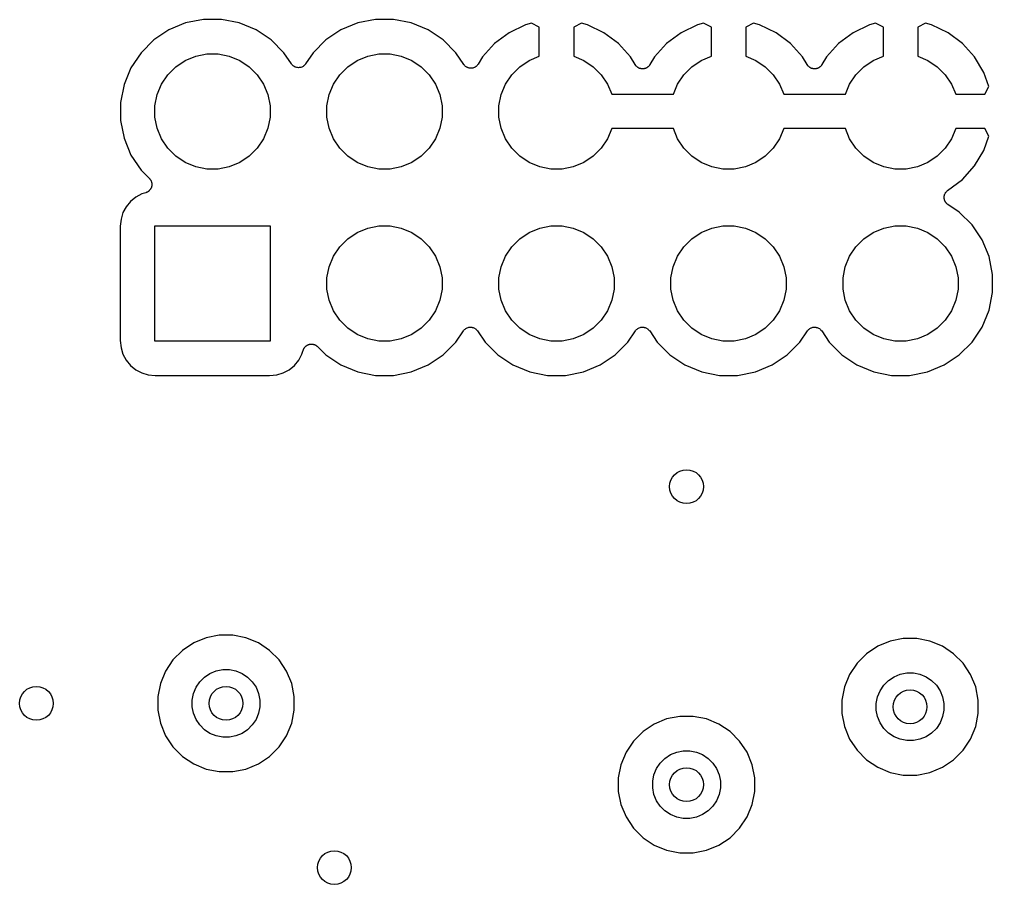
# Model space of a CAD drawing. Extents: x -4.4 to 94.4, y -84.4 to 14.4.
# Drawn here: x 67.35 to 81.72, y -12.88 to -0.1 of the extents above; entities that cross this region are included whole.
import ezdxf

# ---------------------------------------------------------------- set-up
doc = ezdxf.new("R2010")
doc.units = 0
doc.layers.add('BLACK', color=7, linetype='CONTINUOUS')

msp = doc.modelspace()

# ---------------------------------------------------------------- linework, layer by layer
at = {"layer": 'BLACK', "linetype": 'CONTINUOUS'}
for p, q in [((70.0662, -0.102), (69.8039, -0.154188)), ((70.3337, -0.102), (70.0662, -0.102)), ((70.5961, -0.154187), (70.3337, -0.102)), ((72.6063, -0.102), (72.3439, -0.154188)), ((72.8738, -0.102), (72.6063, -0.102)), ((73.1361, -0.154187), (72.8738, -0.102)), ((69.5567, -0.256557), (69.3343, -0.405173)), ((69.8039, -0.154188), (69.5567, -0.256557)), ((70.8433, -0.256555), (70.5961, -0.154187)), ((71.0657, -0.40517), (70.8433, -0.256555)), ((72.0967, -0.256557), (71.8743, -0.405173)), ((72.3439, -0.154188), (72.0967, -0.256557)), ((73.3833, -0.256555), (73.1361, -0.154187)), ((73.6057, -0.40517), (73.3833, -0.256555)), ((74.8219, -0.181936), (74.579, -0.297639)), ((74.91, -0.155211), (74.8219, -0.181936)), ((75.026, -0.216423), (74.91, -0.155211)), ((75.026, -0.645177), (75.026, -0.216423)), ((75.65, -0.155211), (75.534, -0.216423)), ((75.534, -0.216423), (75.534, -0.645177)), ((75.7381, -0.181938), (75.65, -0.155211)), ((75.981, -0.297638), (75.7381, -0.181938)), ((77.3619, -0.181936), (77.119, -0.297639)), ((77.45, -0.155211), (77.3619, -0.181936)), ((77.566, -0.216423), (77.45, -0.155211)), ((77.566, -0.645177), (77.566, -0.216423)), ((78.19, -0.155211), (78.074, -0.216423)), ((78.074, -0.216423), (78.074, -0.645177)), ((78.2781, -0.181938), (78.19, -0.155211)), ((78.521, -0.297638), (78.2781, -0.181938)), ((79.9019, -0.181936), (79.659, -0.297639)), ((79.99, -0.155211), (79.9019, -0.181936)), ((80.106, -0.216423), (79.99, -0.155211)), ((80.106, -0.645177), (80.106, -0.216423)), ((80.73, -0.155211), (80.614, -0.216423)), ((80.614, -0.216423), (80.614, -0.645177)), ((80.8181, -0.181938), (80.73, -0.155211)), ((81.061, -0.297638), (80.8181, -0.181938)), ((69.3343, -0.405173), (69.1452, -0.594329)), ((71.2548, -0.594325), (71.0657, -0.40517)), ((71.8743, -0.405173), (71.6852, -0.594329)), ((73.7948, -0.594326), (73.6057, -0.40517)), ((74.579, -0.297639), (74.3657, -0.456733)), ((76.1943, -0.456733), (75.981, -0.297638)), ((77.119, -0.297639), (76.9057, -0.456733)), ((78.7343, -0.456733), (78.521, -0.297638)), ((79.659, -0.297639), (79.4457, -0.456733)), ((81.2743, -0.456733), (81.061, -0.297638)), ((74.3657, -0.456733), (74.1875, -0.654383)), ((76.3725, -0.654383), (76.1943, -0.456733)), ((76.9057, -0.456733), (76.7275, -0.654383)), ((78.9125, -0.654383), (78.7343, -0.456733)), ((79.4457, -0.456733), (79.2675, -0.654383)), ((81.4525, -0.654386), (81.2743, -0.456733)), ((69.1452, -0.594329), (68.9966, -0.816746)), ((69.6582, -0.799762), (69.7974, -0.70674)), ((69.7974, -0.70674), (69.9521, -0.642665)), ((69.9521, -0.642665), (70.1163, -0.61)), ((70.1163, -0.61), (70.2837, -0.61)), ((70.2837, -0.61), (70.4479, -0.642665)), ((70.4479, -0.642665), (70.6026, -0.70674)), ((70.6026, -0.70674), (70.7418, -0.799762)), ((71.3644, -0.758317), (71.2548, -0.594325)), ((71.6852, -0.594329), (71.5756, -0.758317)), ((72.1982, -0.799762), (72.3374, -0.70674)), ((72.3374, -0.70674), (72.4921, -0.642665)), ((72.4921, -0.642665), (72.6563, -0.61)), ((72.6563, -0.61), (72.8237, -0.61)), ((72.8237, -0.61), (72.9879, -0.642665)), ((72.9879, -0.642665), (73.1426, -0.70674)), ((73.1426, -0.70674), (73.2818, -0.799762)), ((73.9096, -0.766092), (73.7948, -0.594326)), ((74.1875, -0.654383), (74.1243, -0.760527)), ((74.7382, -0.799762), (74.8774, -0.70674)), ((74.8774, -0.70674), (75.026, -0.645177)), ((75.534, -0.645177), (75.6826, -0.70674)), ((75.6826, -0.70674), (75.8218, -0.799762)), ((76.4409, -0.769248), (76.3725, -0.654383)), ((76.7275, -0.654383), (76.6591, -0.769248)), ((77.2782, -0.799762), (77.4174, -0.70674)), ((77.4174, -0.70674), (77.566, -0.645177)), ((78.074, -0.645177), (78.2226, -0.70674)), ((78.2226, -0.70674), (78.3618, -0.799762)), ((78.9809, -0.769248), (78.9125, -0.654383)), ((79.2675, -0.654383), (79.1991, -0.769248)), ((79.8182, -0.799762), (79.9574, -0.70674)), ((79.9574, -0.70674), (80.106, -0.645177)), ((80.614, -0.645177), (80.7626, -0.70674)), ((80.7626, -0.70674), (80.9018, -0.799762)), ((81.5886, -0.882999), (81.4525, -0.654386)), ((68.9966, -0.816746), (68.8942, -1.06389)), ((69.5398, -0.918156), (69.6582, -0.799762)), ((70.7418, -0.799762), (70.8602, -0.918156)), ((71.372, -0.767642), (71.3644, -0.758317)), ((71.3796, -0.777012), (71.372, -0.767642)), ((71.3799, -0.777226), (71.3796, -0.777012)), ((71.3801, -0.777484), (71.3799, -0.777226)), ((71.3894, -0.785157), (71.3801, -0.777484)), ((71.3987, -0.792861), (71.3894, -0.785157)), ((71.399, -0.79302), (71.3987, -0.792861)), ((71.3993, -0.793233), (71.399, -0.79302)), ((71.4099, -0.798967), (71.3993, -0.793233)), ((71.4205, -0.804707), (71.4099, -0.798967)), ((71.4208, -0.804806), (71.4205, -0.804707)), ((71.4211, -0.804965), (71.4208, -0.804806)), ((71.4327, -0.808522), (71.4211, -0.804965)), ((71.4441, -0.812098), (71.4327, -0.808522)), ((71.4445, -0.812134), (71.4441, -0.812098)), ((71.4448, -0.812232), (71.4445, -0.812134)), ((71.4568, -0.813458), (71.4448, -0.812232)), ((71.4688, -0.814754), (71.4568, -0.813458)), ((71.4691, -0.814724), (71.4688, -0.814754)), ((71.4694, -0.814758), (71.4691, -0.814724)), ((71.4814, -0.813643), (71.4694, -0.814758)), ((71.4935, -0.812572), (71.4814, -0.813643)), ((71.4938, -0.812478), (71.4935, -0.812572)), ((71.4941, -0.812447), (71.4938, -0.812478)), ((71.5057, -0.809017), (71.4941, -0.812447)), ((71.5173, -0.805636), (71.5057, -0.809017)), ((71.5176, -0.805483), (71.5173, -0.805636)), ((71.5179, -0.805387), (71.5176, -0.805483)), ((71.5286, -0.799762), (71.5179, -0.805387)), ((71.5393, -0.794211), (71.5286, -0.799762)), ((71.5395, -0.794002), (71.5393, -0.794211)), ((71.5398, -0.793847), (71.5395, -0.794002)), ((71.5492, -0.78629), (71.5398, -0.793847)), ((71.5586, -0.778731), (71.5492, -0.78629)), ((71.5588, -0.778473), (71.5586, -0.778731)), ((71.5591, -0.778265), (71.5588, -0.778473)), ((71.5667, -0.769155), (71.5591, -0.778265)), ((71.5746, -0.759785), (71.5667, -0.769155)), ((71.575, -0.759248), (71.5746, -0.759785)), ((71.5756, -0.758317), (71.575, -0.759222)), ((71.575, -0.759222), (71.575, -0.759236)), ((71.575, -0.759236), (71.575, -0.759248)), ((72.0798, -0.918156), (72.1982, -0.799762)), ((73.2818, -0.799762), (73.4002, -0.918156)), ((73.9115, -0.768384), (73.9096, -0.766092)), ((73.913, -0.770933), (73.9115, -0.768384)), ((73.9193, -0.777954), (73.913, -0.770933)), ((73.9253, -0.785259), (73.9193, -0.777954)), ((73.9276, -0.787144), (73.9253, -0.785259)), ((73.9296, -0.789346), (73.9276, -0.787144)), ((73.9372, -0.795001), (73.9296, -0.789346)), ((73.9445, -0.801008), (73.9372, -0.795001)), ((73.9471, -0.802412), (73.9445, -0.801008)), ((73.9494, -0.804187), (73.9471, -0.802412)), ((73.958, -0.808263), (73.9494, -0.804187)), ((73.9663, -0.81274), (73.958, -0.808263)), ((73.9691, -0.813611), (73.9663, -0.81274)), ((73.9718, -0.814889), (73.9691, -0.813611)), ((73.9809, -0.817231), (73.9718, -0.814889)), ((73.99, -0.820007), (73.9809, -0.817231)), ((73.9929, -0.82031), (73.99, -0.820007)), ((73.9958, -0.821045), (73.9929, -0.82031)), ((74.0052, -0.821569), (73.9958, -0.821045)), ((74.0146, -0.822533), (74.0052, -0.821569)), ((74.0176, -0.822256), (74.0146, -0.822533)), ((74.0206, -0.822421), (74.0176, -0.822256)), ((74.0299, -0.821104), (74.0206, -0.822421)), ((74.0393, -0.820222), (74.0299, -0.821104)), ((74.0422, -0.819376), (74.0393, -0.820222)), ((74.0451, -0.818963), (74.0422, -0.819376)), ((74.054, -0.815859), (74.0451, -0.818963)), ((74.0631, -0.813162), (74.054, -0.815859)), ((74.0657, -0.811778), (74.0631, -0.813162)), ((74.0685, -0.810804), (74.0657, -0.811778)), ((74.0766, -0.806031), (74.0685, -0.810804)), ((74.085, -0.801621), (74.0766, -0.806031)), ((74.0873, -0.799753), (74.085, -0.801621)), ((74.0899, -0.798254), (74.0873, -0.799753)), ((74.0969, -0.791978), (74.0899, -0.798254)), ((74.1043, -0.786039), (74.0969, -0.791978)), ((74.1062, -0.783765), (74.1043, -0.786039)), ((74.1084, -0.781792), (74.1062, -0.783765)), ((74.1141, -0.774254), (74.1084, -0.781792)), ((74.1202, -0.76701), (74.1141, -0.774254)), ((74.1216, -0.764409), (74.1202, -0.76701)), ((74.1234, -0.762044), (74.1216, -0.764409)), ((74.1243, -0.760527), (74.1234, -0.762044)), ((74.6198, -0.918156), (74.7382, -0.799762)), ((75.8218, -0.799762), (75.9402, -0.918156)), ((76.4446, -0.774282), (76.4409, -0.769248)), ((76.4478, -0.779654), (76.4446, -0.774282)), ((76.4519, -0.78424), (76.4478, -0.779654)), ((76.4556, -0.789203), (76.4519, -0.78424)), ((76.4602, -0.793418), (76.4556, -0.789203)), ((76.4644, -0.798067), (76.4602, -0.793418)), ((76.4693, -0.801765), (76.4644, -0.798067)), ((76.4739, -0.805922), (76.4693, -0.801765)), ((76.4792, -0.80916), (76.4739, -0.805922)), ((76.4842, -0.812908), (76.4792, -0.80916)), ((76.4898, -0.815572), (76.4842, -0.812908)), ((76.4951, -0.81877), (76.4898, -0.815572)), ((76.501, -0.820913), (76.4951, -0.81877)), ((76.5066, -0.82361), (76.501, -0.820913)), ((76.5126, -0.82514), (76.5066, -0.82361)), ((76.5184, -0.827255), (76.5126, -0.82514)), ((76.5246, -0.828215), (76.5184, -0.827255)), ((76.5306, -0.829766), (76.5246, -0.828215)), ((76.5368, -0.830108), (76.5306, -0.829766)), ((76.5429, -0.831055), (76.5368, -0.830108)), ((76.5491, -0.830795), (76.5429, -0.831055)), ((76.5554, -0.831142), (76.5491, -0.830795)), ((76.5615, -0.830281), (76.5554, -0.831142)), ((76.5676, -0.830025), (76.5615, -0.830281)), ((76.5737, -0.828556), (76.5676, -0.830025)), ((76.5799, -0.827684), (76.5737, -0.828556)), ((76.5857, -0.825655), (76.5799, -0.827684)), ((76.5917, -0.824205), (76.5857, -0.825655)), ((76.5974, -0.821582), (76.5917, -0.824205)), ((76.6033, -0.819525), (76.5974, -0.821582)), ((76.6086, -0.816404), (76.6033, -0.819525)), ((76.6142, -0.813816), (76.6086, -0.816404)), ((76.6193, -0.810143), (76.6142, -0.813816)), ((76.6247, -0.806976), (76.6193, -0.810143)), ((76.6293, -0.802872), (76.6247, -0.806976)), ((76.6343, -0.799253), (76.6293, -0.802872)), ((76.6385, -0.794672), (76.6343, -0.799253)), ((76.6432, -0.790513), (76.6385, -0.794672)), ((76.6469, -0.785595), (76.6432, -0.790513)), ((76.6511, -0.781072), (76.6469, -0.785595)), ((76.6544, -0.775749), (76.6511, -0.781072)), ((76.6582, -0.770765), (76.6544, -0.775749)), ((76.6591, -0.769248), (76.6582, -0.770765)), ((77.1598, -0.918156), (77.2782, -0.799762)), ((78.3618, -0.799762), (78.4802, -0.918156)), ((78.9846, -0.774282), (78.9809, -0.769248)), ((78.9878, -0.779654), (78.9846, -0.774282)), ((78.9919, -0.78424), (78.9878, -0.779654)), ((78.9956, -0.789203), (78.9919, -0.78424)), ((79.0002, -0.793418), (78.9956, -0.789203)), ((79.0044, -0.798067), (79.0002, -0.793418)), ((79.0093, -0.801765), (79.0044, -0.798067)), ((79.0139, -0.805922), (79.0093, -0.801765)), ((79.0192, -0.80916), (79.0139, -0.805922)), ((79.0242, -0.812908), (79.0192, -0.80916)), ((79.0298, -0.815572), (79.0242, -0.812908)), ((79.0351, -0.81877), (79.0298, -0.815572)), ((79.041, -0.820913), (79.0351, -0.81877)), ((79.0466, -0.82361), (79.041, -0.820913)), ((79.0526, -0.82514), (79.0466, -0.82361)), ((79.0584, -0.827255), (79.0526, -0.82514)), ((79.0646, -0.828215), (79.0584, -0.827255)), ((79.0706, -0.829766), (79.0646, -0.828215)), ((79.0768, -0.830108), (79.0706, -0.829766)), ((79.0829, -0.831055), (79.0768, -0.830108)), ((79.0891, -0.830795), (79.0829, -0.831055)), ((79.0954, -0.831142), (79.0891, -0.830795)), ((79.1015, -0.830281), (79.0954, -0.831142)), ((79.1076, -0.830025), (79.1015, -0.830281)), ((79.1137, -0.828556), (79.1076, -0.830025)), ((79.1199, -0.827684), (79.1137, -0.828556)), ((79.1257, -0.825655), (79.1199, -0.827684)), ((79.1317, -0.824205), (79.1257, -0.825655)), ((79.1374, -0.821582), (79.1317, -0.824205)), ((79.1433, -0.819525), (79.1374, -0.821582)), ((79.1486, -0.816404), (79.1433, -0.819525)), ((79.1542, -0.813816), (79.1486, -0.816404)), ((79.1593, -0.810143), (79.1542, -0.813816)), ((79.1647, -0.806976), (79.1593, -0.810143)), ((79.1693, -0.802872), (79.1647, -0.806976)), ((79.1743, -0.799253), (79.1693, -0.802872)), ((79.1785, -0.794672), (79.1743, -0.799253)), ((79.1832, -0.790513), (79.1785, -0.794672)), ((79.1869, -0.785595), (79.1832, -0.790513)), ((79.1911, -0.781072), (79.1869, -0.785595)), ((79.1944, -0.775749), (79.1911, -0.781072)), ((79.1982, -0.770765), (79.1944, -0.775749)), ((79.1991, -0.769248), (79.1982, -0.770765)), ((79.6998, -0.918156), (79.8182, -0.799762)), ((80.9018, -0.799762), (81.0202, -0.918156)), ((69.4467, -1.05737), (69.5398, -0.918156)), ((70.8602, -0.918156), (70.9533, -1.05737)), ((71.9867, -1.05737), (72.0798, -0.918156)), ((73.4002, -0.918156), (73.4933, -1.05737)), ((74.5267, -1.05737), (74.6198, -0.918156)), ((75.9402, -0.918156), (76.0333, -1.05737)), ((77.0667, -1.05737), (77.1598, -0.918156)), ((78.4802, -0.918156), (78.5733, -1.05737)), ((79.6067, -1.05737), (79.6998, -0.918156)), ((81.0202, -0.918156), (81.1133, -1.05737)), ((81.6632, -1.09324), (81.5886, -0.882999)), ((68.8942, -1.06389), (68.842, -1.32625)), ((69.3827, -1.21206), (69.4467, -1.05737)), ((70.9533, -1.05737), (71.0173, -1.21206)), ((71.9227, -1.21206), (71.9867, -1.05737)), ((73.4933, -1.05737), (73.5573, -1.21206)), ((74.4627, -1.21206), (74.5267, -1.05737)), ((76.0333, -1.05737), (76.0948, -1.206)), ((77.0052, -1.206), (77.0667, -1.05737)), ((78.5733, -1.05737), (78.6348, -1.206)), ((79.5452, -1.206), (79.6067, -1.05737)), ((81.1133, -1.05737), (81.1748, -1.206)), ((81.604, -1.206), (81.6632, -1.09324)), ((69.35, -1.37628), (69.3827, -1.21206)), ((71.0173, -1.21206), (71.05, -1.37628)), ((71.89, -1.37628), (71.9227, -1.21206)), ((73.5573, -1.21206), (73.59, -1.37628)), ((74.43, -1.37628), (74.4627, -1.21206)), ((76.0948, -1.206), (77.0052, -1.206)), ((78.6348, -1.206), (79.5452, -1.206)), ((81.1748, -1.206), (81.604, -1.206)), ((68.842, -1.32625), (68.842, -1.59375)), ((69.35, -1.54372), (69.35, -1.37628)), ((71.05, -1.37628), (71.05, -1.54372)), ((71.89, -1.54372), (71.89, -1.37628)), ((73.59, -1.37628), (73.59, -1.54372)), ((74.43, -1.54372), (74.43, -1.37628)), ((69.3827, -1.70794), (69.35, -1.54372)), ((71.05, -1.54372), (71.0173, -1.70794)), ((71.9227, -1.70794), (71.89, -1.54372)), ((73.59, -1.54372), (73.5573, -1.70794)), ((74.4627, -1.70794), (74.43, -1.54372)), ((68.842, -1.59375), (68.8942, -1.85611)), ((69.4467, -1.86263), (69.3827, -1.70794)), ((71.0173, -1.70794), (70.9533, -1.86263)), ((71.9867, -1.86263), (71.9227, -1.70794)), ((73.5573, -1.70794), (73.4933, -1.86263)), ((74.5267, -1.86263), (74.4627, -1.70794)), ((76.0948, -1.714), (76.0333, -1.86263)), ((77.0052, -1.714), (76.0948, -1.714)), ((77.0667, -1.86263), (77.0052, -1.714)), ((78.6348, -1.714), (78.5733, -1.86263)), ((79.5452, -1.714), (78.6348, -1.714)), ((79.6067, -1.86263), (79.5452, -1.714)), ((81.1748, -1.714), (81.1133, -1.86263)), ((81.604, -1.714), (81.1748, -1.714)), ((81.6632, -1.82676), (81.604, -1.714)), ((68.8942, -1.85611), (68.9966, -2.10325)), ((69.5398, -2.00184), (69.4467, -1.86263)), ((70.9533, -1.86263), (70.8602, -2.00184)), ((72.0798, -2.00184), (71.9867, -1.86263)), ((73.4933, -1.86263), (73.4002, -2.00184)), ((74.6198, -2.00184), (74.5267, -1.86263)), ((76.0333, -1.86263), (75.9402, -2.00184)), ((77.1598, -2.00184), (77.0667, -1.86263)), ((78.5733, -1.86263), (78.4802, -2.00184)), ((79.6998, -2.00184), (79.6067, -1.86263)), ((81.1133, -1.86263), (81.0202, -2.00184)), ((81.5886, -2.037), (81.6632, -1.82676)), ((69.6582, -2.12024), (69.5398, -2.00184)), ((70.8602, -2.00184), (70.7418, -2.12024)), ((72.1982, -2.12024), (72.0798, -2.00184)), ((73.4002, -2.00184), (73.2818, -2.12024)), ((74.7382, -2.12024), (74.6198, -2.00184)), ((75.9402, -2.00184), (75.8218, -2.12024)), ((77.2782, -2.12024), (77.1598, -2.00184)), ((78.4802, -2.00184), (78.3618, -2.12024)), ((79.8182, -2.12024), (79.6998, -2.00184)), ((81.0202, -2.00184), (80.9018, -2.12024)), ((68.9966, -2.10325), (69.1452, -2.32567)), ((69.7974, -2.21326), (69.6582, -2.12024)), ((70.7418, -2.12024), (70.6026, -2.21326)), ((72.3374, -2.21326), (72.1982, -2.12024)), ((73.2818, -2.12024), (73.1426, -2.21326)), ((74.8774, -2.21326), (74.7382, -2.12024)), ((75.8218, -2.12024), (75.6826, -2.21326)), ((77.4174, -2.21326), (77.2782, -2.12024)), ((78.3618, -2.12024), (78.2226, -2.21326)), ((79.9574, -2.21326), (79.8182, -2.12024)), ((80.9018, -2.12024), (80.7626, -2.21326)), ((81.4525, -2.26561), (81.5886, -2.037)), ((69.9521, -2.27733), (69.7974, -2.21326)), ((70.1163, -2.31), (69.9521, -2.27733)), ((70.4479, -2.27733), (70.2837, -2.31)), ((70.6026, -2.21326), (70.4479, -2.27733)), ((72.4921, -2.27733), (72.3374, -2.21326)), ((72.6563, -2.31), (72.4921, -2.27733)), ((72.9879, -2.27733), (72.8237, -2.31)), ((73.1426, -2.21326), (72.9879, -2.27733)), ((75.0321, -2.27733), (74.8774, -2.21326)), ((75.1963, -2.31), (75.0321, -2.27733)), ((75.5279, -2.27733), (75.3637, -2.31)), ((75.6826, -2.21326), (75.5279, -2.27733)), ((77.5721, -2.27733), (77.4174, -2.21326)), ((77.7363, -2.31), (77.5721, -2.27733)), ((78.0679, -2.27733), (77.9037, -2.31)), ((78.2226, -2.21326), (78.0679, -2.27733)), ((80.1121, -2.27733), (79.9574, -2.21326)), ((80.2763, -2.31), (80.1121, -2.27733)), ((80.6079, -2.27733), (80.4437, -2.31)), ((80.7626, -2.21326), (80.6079, -2.27733)), ((81.2743, -2.46327), (81.4525, -2.26561)), ((69.1452, -2.32567), (69.2682, -2.44868)), ((70.2837, -2.31), (70.1163, -2.31)), ((72.8237, -2.31), (72.6563, -2.31)), ((75.3637, -2.31), (75.1963, -2.31)), ((77.9037, -2.31), (77.7363, -2.31)), ((80.4437, -2.31), (80.2763, -2.31)), ((69.2682, -2.44868), (69.2694, -2.44995)), ((69.2694, -2.44995), (69.2731, -2.45457)), ((69.2731, -2.45457), (69.2773, -2.45878)), ((69.2773, -2.45878), (69.2808, -2.46422)), ((69.2808, -2.46422), (69.2849, -2.46932)), ((69.2849, -2.46932), (69.2876, -2.47457)), ((69.2876, -2.47457), (69.2908, -2.4795)), ((69.2908, -2.4795), (69.2933, -2.48554)), ((69.2933, -2.48554), (69.2963, -2.49132)), ((69.2972, -2.58189), (69.2953, -2.58811)), ((69.2963, -2.49132), (69.2979, -2.497)), ((69.2998, -2.57588), (69.2972, -2.58189)), ((69.2979, -2.497), (69.3002, -2.50247)), ((69.3009, -2.57009), (69.2998, -2.57588)), ((69.3002, -2.50247), (69.3014, -2.50887)), ((69.3027, -2.56446), (69.3009, -2.57009)), ((69.3014, -2.50887), (69.3032, -2.51513)), ((69.3034, -2.55798), (69.3027, -2.56446)), ((69.3032, -2.51513), (69.3037, -2.52101)), ((69.3047, -2.5516), (69.3034, -2.55798)), ((69.3037, -2.52101), (69.3048, -2.52681)), ((69.3054, -2.53982), (69.3047, -2.54569)), ((69.3047, -2.54569), (69.3047, -2.5516)), ((69.3048, -2.52681), (69.3048, -2.53333)), ((69.3048, -2.53333), (69.3054, -2.53982)), ((81.0547, -2.6271), (81.2743, -2.46327)), ((69.0664, -2.72557), (68.9891, -2.78905)), ((69.1547, -2.6784), (69.0664, -2.72557)), ((69.2152, -2.66002), (69.1547, -2.6784)), ((69.2207, -2.65776), (69.2152, -2.66002)), ((69.2264, -2.65607), (69.2207, -2.65776)), ((69.2321, -2.65303), (69.2264, -2.65607)), ((69.2381, -2.65054), (69.2321, -2.65303)), ((69.2431, -2.64727), (69.2381, -2.65054)), ((69.2483, -2.64451), (69.2431, -2.64727)), ((69.2534, -2.64041), (69.2483, -2.64451)), ((69.2588, -2.6368), (69.2534, -2.64041)), ((69.263, -2.63264), (69.2588, -2.6368)), ((69.2676, -2.62891), (69.263, -2.63264)), ((69.2717, -2.62391), (69.2676, -2.62891)), ((69.2763, -2.61931), (69.2717, -2.62391)), ((69.2796, -2.61441), (69.2763, -2.61931)), ((69.2834, -2.60987), (69.2796, -2.61441)), ((69.2865, -2.60416), (69.2834, -2.60987)), ((69.2902, -2.59874), (69.2865, -2.60416)), ((69.2925, -2.59329), (69.2902, -2.59874)), ((69.2953, -2.58811), (69.2925, -2.59329)), ((81.0036, -2.72768), (81.0045, -2.71895)), ((81.0039, -2.7313), (81.0036, -2.72768)), ((81.0045, -2.71895), (81.005, -2.71017)), ((81.005, -2.71017), (81.0059, -2.70664)), ((81.0059, -2.70664), (81.0063, -2.70304)), ((81.0063, -2.70304), (81.0089, -2.69466)), ((81.0089, -2.69466), (81.011, -2.68613)), ((81.011, -2.68613), (81.0126, -2.68284)), ((81.0126, -2.68284), (81.0136, -2.67938)), ((81.0136, -2.67938), (81.0178, -2.67167)), ((81.0178, -2.67167), (81.0216, -2.66372)), ((81.0216, -2.66372), (81.0238, -2.66079)), ((81.0238, -2.66079), (81.0255, -2.65761)), ((81.0255, -2.65761), (81.0311, -2.65085)), ((81.0311, -2.65085), (81.0363, -2.64379)), ((81.0363, -2.64379), (81.039, -2.64134)), ((81.039, -2.64134), (81.0413, -2.63855)), ((81.0413, -2.63855), (81.0482, -2.63302)), ((81.0482, -2.63302), (81.0547, -2.6271)), ((68.9256, -2.8664), (68.8784, -2.95466)), ((68.9891, -2.78905), (68.9256, -2.8664)), ((81.0037, -2.73493), (81.0039, -2.7313)), ((81.005, -2.74362), (81.0037, -2.73493)), ((81.0058, -2.75237), (81.005, -2.74362)), ((81.0068, -2.75585), (81.0058, -2.75237)), ((81.0073, -2.75945), (81.0068, -2.75585)), ((81.0103, -2.76775), (81.0073, -2.75945)), ((81.0127, -2.77617), (81.0103, -2.76775)), ((81.0144, -2.77938), (81.0127, -2.77617)), ((81.0156, -2.78281), (81.0144, -2.77938)), ((81.0201, -2.79037), (81.0156, -2.78281)), ((81.0241, -2.79816), (81.0201, -2.79037)), ((81.0264, -2.801), (81.0241, -2.79816)), ((81.0283, -2.80412), (81.0264, -2.801)), ((81.0341, -2.81065), (81.0283, -2.80412)), ((81.0396, -2.81752), (81.0341, -2.81065)), ((81.0424, -2.81986), (81.0396, -2.81752)), ((81.0448, -2.82256), (81.0424, -2.81986)), ((81.0518, -2.82783), (81.0448, -2.82256)), ((81.0586, -2.8335), (81.0518, -2.82783)), ((81.06, -2.8345), (81.0586, -2.8335)), ((81.2257, -2.94517), (81.06, -2.8345)), ((68.8784, -2.95466), (68.8494, -3.05041)), ((81.4148, -3.13433), (81.2257, -2.94517)), ((68.8494, -3.05041), (68.8389, -3.15624)), ((68.8389, -3.15624), (68.8389, -4.84376)), ((69.35, -4.85), (69.35, -3.15)), ((69.35, -3.15), (71.05, -3.15)), ((71.05, -3.15), (71.05, -4.85)), ((72.4921, -3.18267), (72.6563, -3.15)), ((72.6563, -3.15), (72.8237, -3.15)), ((72.8237, -3.15), (72.9879, -3.18267)), ((75.0321, -3.18267), (75.1963, -3.15)), ((75.1963, -3.15), (75.3637, -3.15)), ((75.3637, -3.15), (75.5279, -3.18267)), ((77.5721, -3.18267), (77.7363, -3.15)), ((77.7363, -3.15), (77.9037, -3.15)), ((77.9037, -3.15), (78.0679, -3.18267)), ((80.1121, -3.18267), (80.2763, -3.15)), ((80.2763, -3.15), (80.4437, -3.15)), ((80.4437, -3.15), (80.6079, -3.18267)), ((81.5634, -3.35674), (81.4148, -3.13433)), ((72.1982, -3.33976), (72.3374, -3.24674)), ((72.3374, -3.24674), (72.4921, -3.18267)), ((72.9879, -3.18267), (73.1426, -3.24674)), ((73.1426, -3.24674), (73.2818, -3.33976)), ((74.7382, -3.33976), (74.8774, -3.24674)), ((74.8774, -3.24674), (75.0321, -3.18267)), ((75.5279, -3.18267), (75.6826, -3.24674)), ((75.6826, -3.24674), (75.8218, -3.33976)), ((77.2782, -3.33976), (77.4174, -3.24674)), ((77.4174, -3.24674), (77.5721, -3.18267)), ((78.0679, -3.18267), (78.2226, -3.24674)), ((78.2226, -3.24674), (78.3618, -3.33976)), ((79.8182, -3.33976), (79.9574, -3.24674)), ((79.9574, -3.24674), (80.1121, -3.18267)), ((80.6079, -3.18267), (80.7626, -3.24674)), ((80.7626, -3.24674), (80.9018, -3.33976)), ((72.0798, -3.45816), (72.1982, -3.33976)), ((73.2818, -3.33976), (73.4002, -3.45816)), ((74.6198, -3.45816), (74.7382, -3.33976)), ((75.8218, -3.33976), (75.9402, -3.45816)), ((77.1598, -3.45816), (77.2782, -3.33976)), ((78.3618, -3.33976), (78.4802, -3.45816)), ((79.6998, -3.45816), (79.8182, -3.33976)), ((80.9018, -3.33976), (81.0202, -3.45816)), ((81.6658, -3.60389), (81.5634, -3.35674)), ((71.9867, -3.59737), (72.0798, -3.45816)), ((73.4002, -3.45816), (73.4933, -3.59737)), ((74.5267, -3.59737), (74.6198, -3.45816)), ((75.9402, -3.45816), (76.0333, -3.59737)), ((77.0667, -3.59737), (77.1598, -3.45816)), ((78.4802, -3.45816), (78.5733, -3.59737)), ((79.6067, -3.59737), (79.6998, -3.45816)), ((81.0202, -3.45816), (81.1133, -3.59737)), ((71.9227, -3.75206), (71.9867, -3.59737)), ((73.4933, -3.59737), (73.5573, -3.75206)), ((74.4627, -3.75206), (74.5267, -3.59737)), ((76.0333, -3.59737), (76.0973, -3.75206)), ((77.0027, -3.75206), (77.0667, -3.59737)), ((78.5733, -3.59737), (78.6373, -3.75206)), ((79.5427, -3.75206), (79.6067, -3.59737)), ((81.1133, -3.59737), (81.1773, -3.75206)), ((81.718, -3.86625), (81.6658, -3.60389)), ((71.89, -3.91628), (71.9227, -3.75206)), ((73.5573, -3.75206), (73.59, -3.91628)), ((74.43, -3.91628), (74.4627, -3.75206)), ((76.0973, -3.75206), (76.13, -3.91628)), ((76.97, -3.91628), (77.0027, -3.75206)), ((78.6373, -3.75206), (78.67, -3.91628)), ((79.51, -3.91628), (79.5427, -3.75206)), ((81.1773, -3.75206), (81.21, -3.91628)), ((81.718, -4.13375), (81.718, -3.86625)), ((71.89, -4.08372), (71.89, -3.91628)), ((73.59, -3.91628), (73.59, -4.08372)), ((74.43, -4.08372), (74.43, -3.91628)), ((76.13, -3.91628), (76.13, -4.08372)), ((76.97, -4.08372), (76.97, -3.91628)), ((78.67, -3.91628), (78.67, -4.08372)), ((79.51, -4.08372), (79.51, -3.91628)), ((81.21, -3.91628), (81.21, -4.08372)), ((71.9227, -4.24794), (71.89, -4.08372)), ((73.59, -4.08372), (73.5573, -4.24794)), ((74.4627, -4.24794), (74.43, -4.08372)), ((76.13, -4.08372), (76.0973, -4.24794)), ((77.0027, -4.24794), (76.97, -4.08372)), ((78.67, -4.08372), (78.6373, -4.24794)), ((79.5427, -4.24794), (79.51, -4.08372)), ((81.21, -4.08372), (81.1773, -4.24794)), ((81.6658, -4.39611), (81.718, -4.13375)), ((71.9867, -4.40263), (71.9227, -4.24794)), ((73.5573, -4.24794), (73.4933, -4.40263)), ((74.5267, -4.40263), (74.4627, -4.24794)), ((76.0973, -4.24794), (76.0333, -4.40263)), ((77.0667, -4.40263), (77.0027, -4.24794)), ((78.6373, -4.24794), (78.5733, -4.40263)), ((79.6067, -4.40263), (79.5427, -4.24794)), ((81.1773, -4.24794), (81.1133, -4.40263)), ((72.0798, -4.54184), (71.9867, -4.40263)), ((73.4933, -4.40263), (73.4002, -4.54184)), ((74.6198, -4.54184), (74.5267, -4.40263)), ((76.0333, -4.40263), (75.9402, -4.54184)), ((77.1598, -4.54184), (77.0667, -4.40263)), ((78.5733, -4.40263), (78.4802, -4.54184)), ((79.6998, -4.54184), (79.6067, -4.40263)), ((81.1133, -4.40263), (81.0202, -4.54184)), ((81.5634, -4.64325), (81.6658, -4.39611)), ((72.1982, -4.66024), (72.0798, -4.54184)), ((73.4002, -4.54184), (73.2818, -4.66024)), ((74.7382, -4.66024), (74.6198, -4.54184)), ((75.9402, -4.54184), (75.8218, -4.66024)), ((77.2782, -4.66024), (77.1598, -4.54184)), ((78.4802, -4.54184), (78.3618, -4.66024)), ((79.8182, -4.66024), (79.6998, -4.54184)), ((81.0202, -4.54184), (80.9018, -4.66024)), ((72.3374, -4.75326), (72.1982, -4.66024)), ((73.2818, -4.66024), (73.1426, -4.75326)), ((73.7948, -4.86567), (73.9044, -4.70168)), ((73.9044, -4.70168), (73.905, -4.70079)), ((73.905, -4.70075), (73.9054, -4.70022)), ((73.905, -4.70076), (73.905, -4.70075)), ((73.905, -4.70079), (73.905, -4.70076)), ((73.9054, -4.70022), (73.9133, -4.69089)), ((73.9133, -4.69089), (73.9209, -4.68173)), ((73.9209, -4.68173), (73.9212, -4.68153)), ((73.9212, -4.68153), (73.9214, -4.68127)), ((73.9214, -4.68127), (73.9308, -4.6737)), ((73.9308, -4.6737), (73.9402, -4.66615)), ((73.9402, -4.66615), (73.9405, -4.666)), ((73.9405, -4.666), (73.9407, -4.66579)), ((73.9407, -4.66579), (73.9514, -4.66024)), ((73.9514, -4.66024), (73.9621, -4.65461)), ((73.9621, -4.65461), (73.9624, -4.65452)), ((73.9624, -4.65452), (73.9627, -4.65436)), ((73.9627, -4.65436), (73.9742, -4.65102)), ((73.9742, -4.65102), (73.9859, -4.64755)), ((73.9859, -4.64755), (73.9862, -4.64752)), ((73.9862, -4.64752), (73.9865, -4.64743)), ((73.9865, -4.64743), (73.9985, -4.64637)), ((73.9985, -4.64637), (74.0106, -4.64524)), ((74.0106, -4.64524), (74.0109, -4.64527)), ((74.0109, -4.64527), (74.0112, -4.64525)), ((74.0112, -4.64525), (74.0231, -4.64652)), ((74.0231, -4.64652), (74.0352, -4.64777)), ((74.0352, -4.64777), (74.0355, -4.64787)), ((74.0355, -4.64787), (74.0359, -4.6479)), ((74.0359, -4.6479), (74.0472, -4.65143)), ((74.0472, -4.65143), (74.0589, -4.65503)), ((74.0589, -4.65503), (74.0592, -4.6552)), ((74.0592, -4.6552), (74.0595, -4.65529)), ((74.0595, -4.65529), (74.07, -4.66101)), ((74.07, -4.66101), (74.0807, -4.66677)), ((74.0807, -4.66677), (74.081, -4.66698)), ((74.081, -4.66698), (74.0813, -4.66714)), ((74.0813, -4.66714), (74.0906, -4.67484)), ((74.0906, -4.67484), (74.0999, -4.68252)), ((74.0999, -4.68252), (74.1001, -4.68278)), ((74.1001, -4.68278), (74.1003, -4.68299)), ((74.1003, -4.68299), (74.1079, -4.69226)), ((74.1079, -4.69226), (74.1156, -4.70168)), ((74.1156, -4.70168), (74.2252, -4.86567)), ((74.8774, -4.75326), (74.7382, -4.66024)), ((75.8218, -4.66024), (75.6826, -4.75326)), ((76.3348, -4.86567), (76.4444, -4.70168)), ((76.4444, -4.70168), (76.445, -4.70079)), ((76.445, -4.70075), (76.4454, -4.70022)), ((76.445, -4.70076), (76.445, -4.70075)), ((76.445, -4.70079), (76.445, -4.70076)), ((76.4454, -4.70022), (76.4533, -4.69089)), ((76.4533, -4.69089), (76.4609, -4.68173)), ((76.4609, -4.68173), (76.4612, -4.68153)), ((76.4612, -4.68153), (76.4614, -4.68127)), ((76.4614, -4.68127), (76.4708, -4.6737)), ((76.4708, -4.6737), (76.4802, -4.66615)), ((76.4802, -4.66615), (76.4805, -4.666)), ((76.4805, -4.666), (76.4807, -4.66579)), ((76.4807, -4.66579), (76.4914, -4.66024)), ((76.4914, -4.66024), (76.5021, -4.65461)), ((76.5021, -4.65461), (76.5024, -4.65452)), ((76.5024, -4.65452), (76.5027, -4.65436)), ((76.5027, -4.65436), (76.5142, -4.65102)), ((76.5142, -4.65102), (76.5259, -4.64755)), ((76.5259, -4.64755), (76.5262, -4.64752)), ((76.5262, -4.64752), (76.5265, -4.64743)), ((76.5265, -4.64743), (76.5385, -4.64637)), ((76.5385, -4.64637), (76.5506, -4.64524)), ((76.5506, -4.64524), (76.5509, -4.64527)), ((76.5509, -4.64527), (76.5512, -4.64525)), ((76.5512, -4.64525), (76.5631, -4.64652)), ((76.5631, -4.64652), (76.5752, -4.64777)), ((76.5752, -4.64777), (76.5755, -4.64787)), ((76.5755, -4.64787), (76.5759, -4.6479)), ((76.5759, -4.6479), (76.5872, -4.65143)), ((76.5872, -4.65143), (76.5989, -4.65503)), ((76.5989, -4.65503), (76.5992, -4.6552)), ((76.5992, -4.6552), (76.5995, -4.65529)), ((76.5995, -4.65529), (76.61, -4.66101)), ((76.61, -4.66101), (76.6207, -4.66677)), ((76.6207, -4.66677), (76.621, -4.66698)), ((76.621, -4.66698), (76.6213, -4.66714)), ((76.6213, -4.66714), (76.6306, -4.67484)), ((76.6306, -4.67484), (76.6399, -4.68252)), ((76.6399, -4.68252), (76.6401, -4.68278)), ((76.6401, -4.68278), (76.6403, -4.68299)), ((76.6403, -4.68299), (76.6479, -4.69226)), ((76.6479, -4.69226), (76.6556, -4.70168)), ((76.6556, -4.70168), (76.7652, -4.86567)), ((77.4174, -4.75326), (77.2782, -4.66024)), ((78.3618, -4.66024), (78.2226, -4.75326)), ((78.8748, -4.86567), (78.9844, -4.70168)), ((78.9844, -4.70168), (78.985, -4.70079)), ((78.985, -4.70075), (78.9854, -4.70022)), ((78.985, -4.70076), (78.985, -4.70075)), ((78.985, -4.70079), (78.985, -4.70076)), ((78.9854, -4.70022), (78.9933, -4.69089)), ((78.9933, -4.69089), (79.0009, -4.68173)), ((79.0009, -4.68173), (79.0012, -4.68153)), ((79.0012, -4.68153), (79.0014, -4.68127)), ((79.0014, -4.68127), (79.0108, -4.6737)), ((79.0108, -4.6737), (79.0202, -4.66615)), ((79.0202, -4.66615), (79.0205, -4.666)), ((79.0205, -4.666), (79.0207, -4.66579)), ((79.0207, -4.66579), (79.0314, -4.66024)), ((79.0314, -4.66024), (79.0421, -4.65461)), ((79.0421, -4.65461), (79.0424, -4.65452)), ((79.0424, -4.65452), (79.0427, -4.65436)), ((79.0427, -4.65436), (79.0542, -4.65102)), ((79.0542, -4.65102), (79.0659, -4.64755)), ((79.0659, -4.64755), (79.0662, -4.64752)), ((79.0662, -4.64752), (79.0665, -4.64743)), ((79.0665, -4.64743), (79.0785, -4.64637)), ((79.0785, -4.64637), (79.0906, -4.64524)), ((79.0906, -4.64524), (79.0909, -4.64527)), ((79.0909, -4.64527), (79.0912, -4.64525)), ((79.0912, -4.64525), (79.1031, -4.64652)), ((79.1031, -4.64652), (79.1152, -4.64777)), ((79.1152, -4.64777), (79.1155, -4.64787)), ((79.1155, -4.64787), (79.1159, -4.6479)), ((79.1159, -4.6479), (79.1272, -4.65143)), ((79.1272, -4.65143), (79.1389, -4.65503)), ((79.1389, -4.65503), (79.1392, -4.6552)), ((79.1392, -4.6552), (79.1395, -4.65529)), ((79.1395, -4.65529), (79.15, -4.66101)), ((79.15, -4.66101), (79.1607, -4.66677)), ((79.1607, -4.66677), (79.161, -4.66698)), ((79.161, -4.66698), (79.1613, -4.66714)), ((79.1613, -4.66714), (79.1706, -4.67484)), ((79.1706, -4.67484), (79.1799, -4.68252)), ((79.1799, -4.68252), (79.1801, -4.68278)), ((79.1801, -4.68278), (79.1803, -4.68299)), ((79.1803, -4.68299), (79.1879, -4.69226)), ((79.1879, -4.69226), (79.1956, -4.70168)), ((79.1956, -4.70168), (79.3052, -4.86567)), ((79.9574, -4.75326), (79.8182, -4.66024)), ((80.9018, -4.66024), (80.7626, -4.75326)), ((81.4148, -4.86567), (81.5634, -4.64325)), ((68.8389, -4.84376), (68.8494, -4.94959)), ((71.05, -4.85), (69.35, -4.85)), ((72.4921, -4.81733), (72.3374, -4.75326)), ((72.6563, -4.85), (72.4921, -4.81733)), ((72.8237, -4.85), (72.6563, -4.85)), ((72.9879, -4.81733), (72.8237, -4.85)), ((73.1426, -4.75326), (72.9879, -4.81733)), ((73.6057, -5.05483), (73.7948, -4.86567)), ((74.2252, -4.86567), (74.4143, -5.05483)), ((75.0321, -4.81733), (74.8774, -4.75326)), ((75.1963, -4.85), (75.0321, -4.81733)), ((75.3637, -4.85), (75.1963, -4.85)), ((75.5279, -4.81733), (75.3637, -4.85)), ((75.6826, -4.75326), (75.5279, -4.81733)), ((76.1457, -5.05483), (76.3348, -4.86567)), ((76.7652, -4.86567), (76.9543, -5.05483)), ((77.5721, -4.81733), (77.4174, -4.75326)), ((77.7363, -4.85), (77.5721, -4.81733)), ((77.9037, -4.85), (77.7363, -4.85)), ((78.0679, -4.81733), (77.9037, -4.85)), ((78.2226, -4.75326), (78.0679, -4.81733)), ((78.6857, -5.05483), (78.8748, -4.86567)), ((79.3052, -4.86567), (79.4943, -5.05483)), ((80.1121, -4.81733), (79.9574, -4.75326)), ((80.2763, -4.85), (80.1121, -4.81733)), ((80.4437, -4.85), (80.2763, -4.85)), ((80.6079, -4.81733), (80.4437, -4.85)), ((80.7626, -4.75326), (80.6079, -4.81733)), ((81.2257, -5.05483), (81.4148, -4.86567)), ((68.8494, -4.94959), (68.8784, -5.04534)), ((71.5216, -5.04534), (71.54, -4.98475)), ((71.54, -4.98475), (71.5405, -4.98306)), ((71.5405, -4.98306), (71.5428, -4.97763)), ((71.5428, -4.97763), (71.5446, -4.972)), ((71.5446, -4.972), (71.5477, -4.96628)), ((71.5477, -4.96628), (71.5503, -4.96029)), ((71.5503, -4.96029), (71.5536, -4.95542)), ((71.5536, -4.95542), (71.5565, -4.95024)), ((71.5565, -4.95024), (71.5606, -4.94523)), ((71.5606, -4.94523), (71.5643, -4.93986)), ((71.5643, -4.93986), (71.5686, -4.93573)), ((71.5686, -4.93573), (71.5723, -4.93119)), ((71.5723, -4.93119), (71.5774, -4.92709)), ((71.5774, -4.92709), (71.5821, -4.92254)), ((71.5821, -4.92254), (71.587, -4.91932)), ((71.587, -4.91932), (71.5916, -4.91559)), ((71.5916, -4.91559), (71.5974, -4.91255)), ((71.5974, -4.91255), (71.6028, -4.90899)), ((71.6028, -4.90899), (71.6083, -4.90679)), ((71.6083, -4.90679), (71.6135, -4.90403)), ((71.6135, -4.90403), (71.6198, -4.90218)), ((71.6198, -4.90218), (71.6258, -4.89974)), ((71.6258, -4.89974), (71.6316, -4.89864)), ((71.6316, -4.89864), (71.6373, -4.89695)), ((71.6373, -4.89695), (71.6438, -4.89634)), ((71.6438, -4.89634), (71.6502, -4.89513)), ((71.6502, -4.89513), (71.6561, -4.89518)), ((71.6561, -4.89518), (71.662, -4.89462)), ((71.662, -4.89462), (71.6684, -4.89528)), ((71.6684, -4.89528), (71.675, -4.89533)), ((71.675, -4.89533), (71.6807, -4.89653)), ((71.6807, -4.89653), (71.6866, -4.89712)), ((71.6866, -4.89712), (71.6928, -4.89903)), ((71.6928, -4.89903), (71.6992, -4.90035)), ((71.6992, -4.90035), (71.7047, -4.90265)), ((71.7047, -4.90265), (71.7103, -4.90437)), ((71.7103, -4.90437), (71.7161, -4.90745)), ((71.7161, -4.90745), (71.7221, -4.90998)), ((71.7221, -4.90998), (71.727, -4.9133)), ((71.727, -4.9133), (71.7322, -4.91608)), ((71.7322, -4.91608), (71.7372, -4.92022)), ((71.7372, -4.92022), (71.7426, -4.92387)), ((71.7426, -4.92387), (71.7467, -4.92807)), ((71.7467, -4.92807), (71.7513, -4.93182)), ((71.7513, -4.93182), (71.8743, -5.05483)), ((68.8784, -5.04534), (68.9256, -5.1336)), ((68.9256, -5.1336), (68.9891, -5.21095)), ((71.4109, -5.21095), (71.4744, -5.1336)), ((71.4744, -5.1336), (71.5216, -5.04534)), ((71.8743, -5.05483), (72.0967, -5.20344)), ((73.3833, -5.20344), (73.6057, -5.05483)), ((74.4143, -5.05483), (74.6367, -5.20344)), ((75.9233, -5.20344), (76.1457, -5.05483)), ((76.9543, -5.05483), (77.1767, -5.20344)), ((78.4633, -5.20344), (78.6857, -5.05483)), ((79.4943, -5.05483), (79.7167, -5.20344)), ((81.0033, -5.20344), (81.2257, -5.05483)), ((68.9891, -5.21095), (69.0664, -5.27443)), ((69.0664, -5.27443), (69.1547, -5.3216)), ((71.2453, -5.3216), (71.3336, -5.27443)), ((71.3336, -5.27443), (71.4109, -5.21095)), ((72.0967, -5.20344), (72.3439, -5.30581)), ((72.3439, -5.30581), (72.6063, -5.358)), ((72.8738, -5.358), (73.1361, -5.30581)), ((73.1361, -5.30581), (73.3833, -5.20344)), ((74.6367, -5.20344), (74.8839, -5.30581)), ((74.8839, -5.30581), (75.1462, -5.358)), ((75.4137, -5.358), (75.6761, -5.30581)), ((75.6761, -5.30581), (75.9233, -5.20344)), ((77.1767, -5.20344), (77.4239, -5.30581)), ((77.4239, -5.30581), (77.6863, -5.358)), ((77.9537, -5.358), (78.2161, -5.30581)), ((78.2161, -5.30581), (78.4633, -5.20344)), ((79.7167, -5.20344), (79.9639, -5.30581)), ((79.9639, -5.30581), (80.2262, -5.358)), ((80.4937, -5.358), (80.7561, -5.30581)), ((80.7561, -5.30581), (81.0033, -5.20344)), ((69.1547, -5.3216), (69.2504, -5.35065)), ((69.2504, -5.35065), (69.3562, -5.36107)), ((69.3562, -5.36107), (71.0438, -5.36107)), ((71.0438, -5.36107), (71.1496, -5.35065)), ((71.1496, -5.35065), (71.2453, -5.3216)), ((72.6063, -5.358), (72.8738, -5.358)), ((75.1462, -5.358), (75.4137, -5.358)), ((77.6863, -5.358), (77.9537, -5.358)), ((80.2262, -5.358), (80.4937, -5.358)), ((70.3007, -9.192), (70.106, -9.23074)), ((70.4993, -9.192), (70.3007, -9.192)), ((70.694, -9.23074), (70.4993, -9.192)), ((69.9225, -9.30672), (69.7574, -9.41704)), ((70.106, -9.23074), (69.9225, -9.30672)), ((70.8775, -9.30672), (70.694, -9.23074)), ((71.0426, -9.41703), (70.8775, -9.30672)), ((80.206, -9.28074), (80.0225, -9.35672)), ((80.4007, -9.242), (80.206, -9.28074)), ((80.5993, -9.242), (80.4007, -9.242)), ((80.794, -9.28074), (80.5993, -9.242)), ((80.9775, -9.35672), (80.794, -9.28074)), ((69.7574, -9.41704), (69.617, -9.55744)), ((71.183, -9.55743), (71.0426, -9.41703)), ((79.8574, -9.46704), (79.717, -9.60744)), ((80.0225, -9.35672), (79.8574, -9.46704)), ((81.1426, -9.46703), (80.9775, -9.35672)), ((81.283, -9.60743), (81.1426, -9.46703)), ((69.617, -9.55744), (69.5067, -9.72253)), ((71.2933, -9.72253), (71.183, -9.55743)), ((79.717, -9.60744), (79.6067, -9.77253)), ((81.3933, -9.77253), (81.283, -9.60743)), ((69.5067, -9.72253), (69.4307, -9.90598)), ((70.0813, -9.81162), (70.1632, -9.75691)), ((70.1632, -9.75691), (70.2542, -9.71922)), ((70.2542, -9.71922), (70.3508, -9.7)), ((70.3508, -9.7), (70.4492, -9.7)), ((70.4492, -9.7), (70.5458, -9.71922)), ((70.5458, -9.71922), (70.6368, -9.75691)), ((70.6368, -9.75691), (70.7187, -9.81162)), ((71.3693, -9.90598), (71.2933, -9.72253)), ((80.2632, -9.80691), (80.3542, -9.76921)), ((80.3542, -9.76921), (80.4508, -9.75)), ((80.4508, -9.75), (80.5492, -9.75)), ((80.5492, -9.75), (80.6458, -9.76921)), ((80.6458, -9.76921), (80.7368, -9.80691)), ((69.4307, -9.90598), (69.392, -10.1007)), ((69.9569, -9.96316), (70.0116, -9.88127)), ((70.0116, -9.88127), (70.0813, -9.81162)), ((70.7187, -9.81162), (70.7884, -9.88127)), ((70.7884, -9.88127), (70.8431, -9.96316)), ((71.408, -10.1007), (71.3693, -9.90598)), ((79.6067, -9.77253), (79.5307, -9.95598)), ((80.1116, -9.93127), (80.1813, -9.86163)), ((80.1813, -9.86163), (80.2632, -9.80691)), ((80.7368, -9.80691), (80.8187, -9.86163)), ((80.8187, -9.86163), (80.8884, -9.93127)), ((81.4693, -9.95598), (81.3933, -9.77253)), ((69.9, -10.1508), (69.9192, -10.0542)), ((69.9192, -10.0542), (69.9569, -9.96316)), ((70.8431, -9.96316), (70.8808, -10.0542)), ((70.8808, -10.0542), (70.9, -10.1508)), ((79.5307, -9.95598), (79.492, -10.1507)), ((80.0192, -10.1042), (80.0569, -10.0132)), ((80.0569, -10.0132), (80.1116, -9.93127)), ((80.8884, -9.93127), (80.9431, -10.0132)), ((80.9431, -10.0132), (80.9808, -10.1042)), ((81.508, -10.1507), (81.4693, -9.95598)), ((69.392, -10.1007), (69.392, -10.2993)), ((69.9, -10.2492), (69.9, -10.1508)), ((70.9, -10.1508), (70.9, -10.2492)), ((71.408, -10.2993), (71.408, -10.1007)), ((79.492, -10.1507), (79.492, -10.3493)), ((80, -10.2008), (80.0192, -10.1042)), ((80, -10.2992), (80, -10.2008)), ((80.9808, -10.1042), (81, -10.2008)), ((81, -10.2008), (81, -10.2992)), ((81.508, -10.3493), (81.508, -10.1507)), ((69.392, -10.2993), (69.4307, -10.494)), ((69.9192, -10.3458), (69.9, -10.2492)), ((70.9, -10.2492), (70.8808, -10.3458)), ((71.3693, -10.494), (71.408, -10.2993)), ((80.0192, -10.3958), (80, -10.2992)), ((81, -10.2992), (80.9808, -10.3958)), ((69.9569, -10.4368), (69.9192, -10.3458)), ((70.0116, -10.5187), (69.9569, -10.4368)), ((70.8431, -10.4368), (70.7884, -10.5187)), ((70.8808, -10.3458), (70.8431, -10.4368)), ((76.906, -10.4307), (76.7225, -10.5067)), ((77.1007, -10.392), (76.906, -10.4307)), ((77.2993, -10.392), (77.1007, -10.392)), ((77.494, -10.4307), (77.2993, -10.392)), ((77.6775, -10.5067), (77.494, -10.4307)), ((79.492, -10.3493), (79.5307, -10.544)), ((80.0569, -10.4868), (80.0192, -10.3958)), ((80.1116, -10.5687), (80.0569, -10.4868)), ((80.9431, -10.4868), (80.8884, -10.5687)), ((80.9808, -10.3958), (80.9431, -10.4868)), ((81.4693, -10.544), (81.508, -10.3493)), ((69.4307, -10.494), (69.5067, -10.6775)), ((70.0813, -10.5884), (70.0116, -10.5187)), ((70.1632, -10.6431), (70.0813, -10.5884)), ((70.7187, -10.5884), (70.6368, -10.6431)), ((70.7884, -10.5187), (70.7187, -10.5884)), ((71.2933, -10.6775), (71.3693, -10.494)), ((76.5574, -10.617), (76.417, -10.7574)), ((76.7225, -10.5067), (76.5574, -10.617)), ((77.8426, -10.617), (77.6775, -10.5067)), ((77.983, -10.7574), (77.8426, -10.617)), ((79.5307, -10.544), (79.6067, -10.7275)), ((80.1813, -10.6384), (80.1116, -10.5687)), ((80.8884, -10.5687), (80.8187, -10.6384)), ((81.3933, -10.7275), (81.4693, -10.544)), ((69.5067, -10.6775), (69.617, -10.8426)), ((70.2542, -10.6808), (70.1632, -10.6431)), ((70.3508, -10.7), (70.2542, -10.6808)), ((70.4492, -10.7), (70.3508, -10.7)), ((70.5458, -10.6808), (70.4492, -10.7)), ((70.6368, -10.6431), (70.5458, -10.6808)), ((71.183, -10.8426), (71.2933, -10.6775)), ((76.417, -10.7574), (76.3067, -10.9225)), ((78.0933, -10.9225), (77.983, -10.7574)), ((79.6067, -10.7275), (79.717, -10.8926)), ((80.2632, -10.6931), (80.1813, -10.6384)), ((80.3542, -10.7308), (80.2632, -10.6931)), ((80.4508, -10.75), (80.3542, -10.7308)), ((80.5492, -10.75), (80.4508, -10.75)), ((80.6458, -10.7308), (80.5492, -10.75)), ((80.7368, -10.6931), (80.6458, -10.7308)), ((80.8187, -10.6384), (80.7368, -10.6931)), ((81.283, -10.8926), (81.3933, -10.7275)), ((69.617, -10.8426), (69.7574, -10.983)), ((71.0426, -10.983), (71.183, -10.8426)), ((76.9632, -10.9569), (77.0542, -10.9192)), ((77.0542, -10.9192), (77.1508, -10.9)), ((77.1508, -10.9), (77.2492, -10.9)), ((77.2492, -10.9), (77.3458, -10.9192)), ((77.3458, -10.9192), (77.4368, -10.9569)), ((79.717, -10.8926), (79.8574, -11.033)), ((81.1426, -11.033), (81.283, -10.8926)), ((69.7574, -10.983), (69.9225, -11.0933)), ((70.8775, -11.0933), (71.0426, -10.983)), ((76.3067, -10.9225), (76.2307, -11.106)), ((76.8116, -11.0813), (76.8813, -11.0116)), ((76.8813, -11.0116), (76.9632, -10.9569)), ((77.4368, -10.9569), (77.5187, -11.0116)), ((77.5187, -11.0116), (77.5884, -11.0813)), ((78.1693, -11.106), (78.0933, -10.9225)), ((79.8574, -11.033), (80.0225, -11.1433)), ((80.9775, -11.1433), (81.1426, -11.033)), ((69.9225, -11.0933), (70.106, -11.1693)), ((70.106, -11.1693), (70.3007, -11.208)), ((70.4993, -11.208), (70.694, -11.1693)), ((70.694, -11.1693), (70.8775, -11.0933)), ((76.2307, -11.106), (76.192, -11.3007)), ((76.7192, -11.2542), (76.7569, -11.1632)), ((76.7569, -11.1632), (76.8116, -11.0813)), ((77.5884, -11.0813), (77.6431, -11.1632)), ((77.6431, -11.1632), (77.6808, -11.2542)), ((78.208, -11.3007), (78.1693, -11.106)), ((80.0225, -11.1433), (80.206, -11.2193)), ((80.794, -11.2193), (80.9775, -11.1433)), ((70.3007, -11.208), (70.4993, -11.208)), ((76.192, -11.3007), (76.192, -11.4993)), ((76.7, -11.3508), (76.7192, -11.2542)), ((77.6808, -11.2542), (77.7, -11.3508)), ((78.208, -11.4993), (78.208, -11.3007)), ((80.206, -11.2193), (80.4007, -11.258)), ((80.4007, -11.258), (80.5993, -11.258)), ((80.5993, -11.258), (80.794, -11.2193)), ((76.7, -11.4492), (76.7, -11.3508)), ((76.7192, -11.5458), (76.7, -11.4492)), ((77.7, -11.4492), (77.6808, -11.5458)), ((77.7, -11.3508), (77.7, -11.4492)), ((76.192, -11.4993), (76.2307, -11.694)), ((76.7569, -11.6368), (76.7192, -11.5458)), ((76.8116, -11.7187), (76.7569, -11.6368)), ((77.6431, -11.6368), (77.5884, -11.7187)), ((77.6808, -11.5458), (77.6431, -11.6368)), ((78.1693, -11.694), (78.208, -11.4993)), ((76.2307, -11.694), (76.3067, -11.8775)), ((76.8813, -11.7884), (76.8116, -11.7187)), ((77.5884, -11.7187), (77.5187, -11.7884)), ((78.0933, -11.8775), (78.1693, -11.694)), ((76.3067, -11.8775), (76.417, -12.0426)), ((76.9632, -11.8431), (76.8813, -11.7884)), ((77.0542, -11.8808), (76.9632, -11.8431)), ((77.1508, -11.9), (77.0542, -11.8808)), ((77.2492, -11.9), (77.1508, -11.9)), ((77.3458, -11.8808), (77.2492, -11.9)), ((77.4368, -11.8431), (77.3458, -11.8808)), ((77.5187, -11.7884), (77.4368, -11.8431)), ((77.983, -12.0426), (78.0933, -11.8775)), ((76.417, -12.0426), (76.5574, -12.183)), ((77.8426, -12.183), (77.983, -12.0426)), ((76.5574, -12.183), (76.7225, -12.2933)), ((77.6775, -12.2933), (77.8426, -12.183)), ((76.7225, -12.2933), (76.906, -12.3693)), ((77.494, -12.3693), (77.6775, -12.2933)), ((76.906, -12.3693), (77.1007, -12.408)), ((77.1007, -12.408), (77.2993, -12.408)), ((77.2993, -12.408), (77.494, -12.3693))]:
    msp.add_line(p, q, dxfattribs=at)
at = {"layer": 'BLACK'}
for centre in [(77.2, -7), (67.6, -10.2), (70.4, -10.2), (80.5, -10.25), (77.2, -11.4), (72, -12.625)]:
    msp.add_circle(centre, 0.25, dxfattribs=at)

doc.saveas('drawing.dxf')
